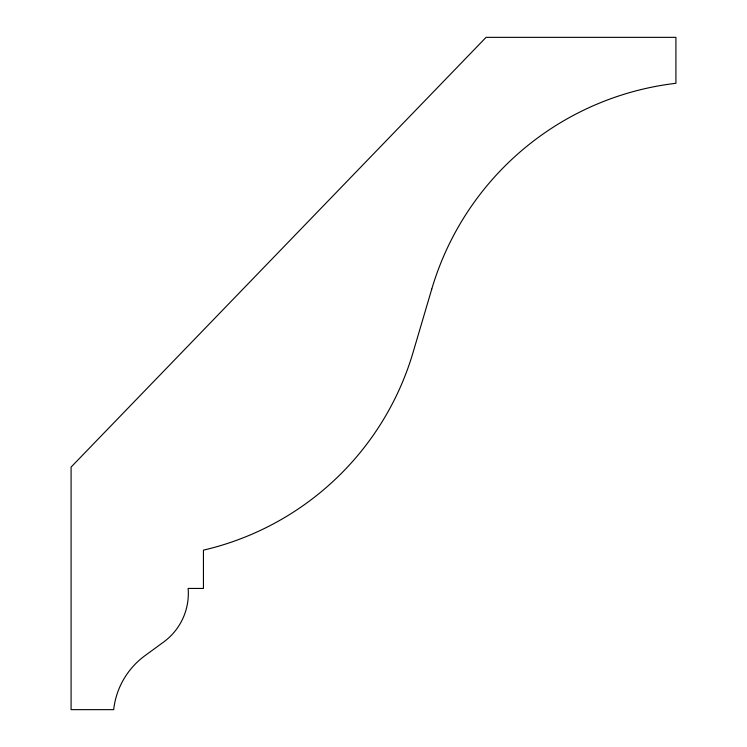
<?xml version="1.0" encoding="UTF-8"?>
<svg xmlns="http://www.w3.org/2000/svg" width="747" height="747" viewBox="0 0 747 747"><rect width="100%" height="100%" fill="white"/><g stroke="black" fill="none" stroke-linecap="round" stroke-linejoin="round"><path stroke-width="1.12" d="M431.757 289.089L413.054 352.472A286.064 286.064 0 0 1 203.445 550.147L203.445 588.44L188.132 588.44A60.208 60.208 0 0 1 163.658 642.009L144.965 655.67A77.511 77.511 0 0 0 113.675 709.65L71.086 709.65L71.086 467.09L486.073 37.35L675.914 37.35L675.914 83.3A289.78 289.78 0 0 0 431.757 289.089"/></g></svg>
